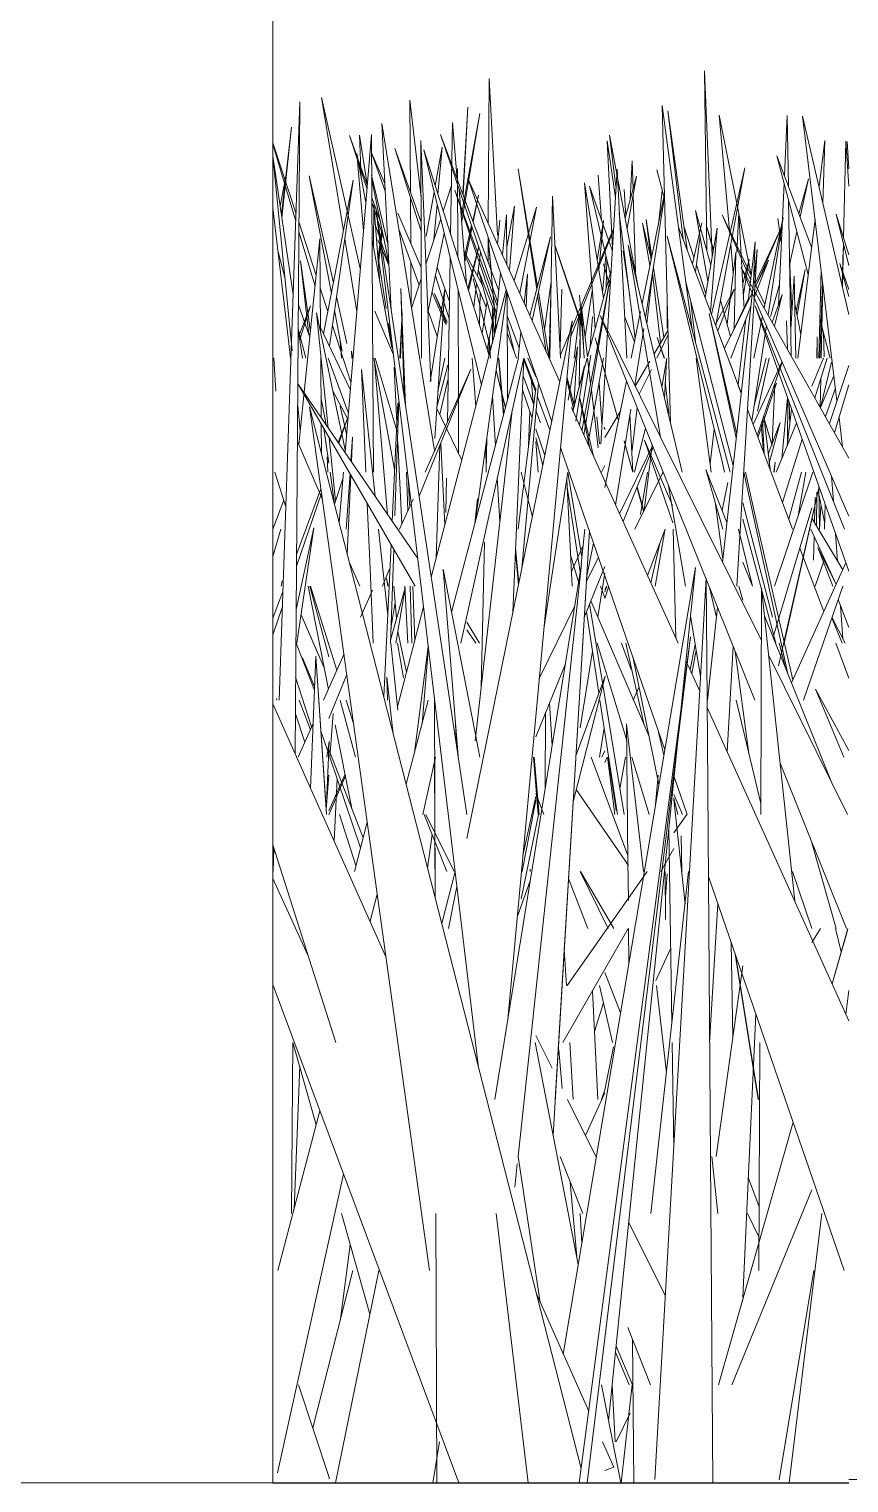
# Model space of a CAD drawing. Header units: millimetres. Extents: x -9575 to 27274, y -4387 to 11354.
# Drawn here: x -5039.7 to -5000, y 3048 to 3118.3 of the extents above; entities that cross this region are included whole.
import ezdxf

# ---------------------------------------------------------------- set-up
doc = ezdxf.new("R2010")
doc.units = ezdxf.units.MM
doc.layers.add('A-FLOR-HRAL', color=11, linetype='Continuous', lineweight=9)
doc.layers.add('G-IMPT', color=8, linetype='Continuous', lineweight=9)

# ---------------------------------------------------------------- blocks, each defined once
blk = doc.blocks.new('Railing - 2_ x 1_2_-V4-North')
at = {"layer": 'A-FLOR-HRAL'}
for q in [(-7466.268, 3933.825), (-7478.968, 3048)]:
    blk.add_line((-7466.268, 3048), q, dxfattribs=at)
blk = doc.blocks.new('Railing - Railing-380087-North')
blk.add_blockref('Railing - 2_ x 1_2_-V4-North', (2438.4, 0))
blk = doc.blocks.new('Grass Array - 25_dwg-V16-North')
at = {"layer": 'G-IMPT'}
for p, q in [((-5026.98, 3102.758), (-5026.559, 3114.804)), ((-5026.795, 3083.287), (-5026.559, 3114.804)), ((-5008.732, 3102.739), (-5009.036, 3114.624)), ((-5007.591, 3103.799), (-5009.036, 3114.624)), ((-5002.256, 3114.119), (-5000.589, 3100.35)), ((-5002.256, 3114.119), (-5000.013, 3104.527)), ((-5000.013, 3104.527), (-5002.256, 3114.119)), ((-5022.145, 3104.724), (-5022.595, 3113.761)), ((-5020.045, 3097.936), (-5022.595, 3113.761)), ((-5019.175, 3113.802), (-5019.271, 3108.388)), ((-5019.175, 3113.802), (-5018.954, 3111.061)), ((-5018.954, 3111.061), (-5019.175, 3113.802)), ((-5024.38, 3097.848), (-5023.105, 3113.231)), ((-5023.037, 3101.65), (-5023.105, 3113.231)), ((-5020.687, 3102.413), (-5020.708, 3112.94)), ((-5020.237, 3101.271), (-5020.708, 3112.94)), ((-5016.998, 3105.128), (-5019.76, 3113.221)), ((-5016.942, 3105.672), (-5019.76, 3113.221)), ((-5001.459, 3110.708), (-5001.185, 3112.934)), ((-5001.267, 3109.888), (-5001.185, 3112.934)), ((-5023.379, 3109.922), (-5023.809, 3112.309)), ((-5023.491, 3108.574), (-5023.809, 3112.309)), ((-5017.425, 3102.585), (-5020.571, 3112.478)), ((-5017.783, 3101.1), (-5020.571, 3112.478)), ((-5018.918, 3107.279), (-5018.933, 3111.589)), ((-5015.112, 3105.737), (-5016.011, 3111.573)), ((-5015.075, 3105.876), (-5016.011, 3111.573)), ((-5011.227, 3111.557), (-5012.007, 3098.247)), ((-5011.227, 3111.557), (-5010.748, 3102.413)), ((-5008.919, 3110.049), (-5009.297, 3111.512)), ((-5006.654, 3104.517), (-5005.045, 3111.621)), ((-5006.456, 3103.993), (-5005.045, 3111.621)), ((-5019.073, 3110.531), (-5017.054, 3104.581)), ((-5019.073, 3110.531), (-5017.017, 3104.943)), ((-5018.503, 3105.975), (-5018.855, 3110.568)), ((-5014.383, 3099.334), (-5018.426, 3111.071)), ((-5013.99, 3101.262), (-5018.426, 3111.071)), ((-5014.468, 3102.413), (-5014.344, 3110.236)), ((-5013.952, 3102.413), (-5014.344, 3110.236)), ((-5010.01, 3105.033), (-5008.927, 3110.361)), ((-5009.852, 3104.369), (-5008.923, 3110.215)), ((-5018.486, 3080.341), (-5022.892, 3109.701)), ((-5021.569, 3098.631), (-5022.892, 3109.701)), ((-5016.765, 3107.399), (-5016.566, 3109.339)), ((-5016.553, 3106.928), (-5016.566, 3109.339)), ((-5004.11, 3104.837), (-5003.199, 3109.217)), ((-5003.922, 3104.503), (-5003.199, 3109.217)), ((-5002.477, 3102.413), (-5001.652, 3109.13)), ((-5005.221, 3100.723), (-5008.251, 3108.744)), ((-5006.388, 3108.696), (-5006.967, 3105.346)), ((-5006.967, 3105.346), (-5006.388, 3108.696)), ((-5006.388, 3108.696), (-5006.7, 3104.639)), ((-5022.12, 3102.93), (-5023.076, 3108.236)), ((-5017.068, 3103.842), (-5017.452, 3108.195)), ((-5017.072, 3103.823), (-5017.452, 3108.195)), ((-5015.444, 3104.477), (-5014.441, 3108.281)), ((-5015.334, 3104.234), (-5014.441, 3108.281)), ((-5010.684, 3107.876), (-5008.079, 3096.895)), ((-5010.684, 3107.876), (-5009.126, 3098.589)), ((-5005.748, 3096.895), (-5008.794, 3108.305)), ((-5006.161, 3097.473), (-5008.794, 3108.305)), ((-5004.89, 3105.165), (-5004.548, 3108.028)), ((-5004.629, 3106.105), (-5004.548, 3108.028)), ((-5019.291, 3107.252), (-5019.431, 3099.318)), ((-5006.122, 3092.529), (-5004.457, 3107.669)), ((-5005.079, 3097.269), (-5004.457, 3107.669)), ((-5004.596, 3105.349), (-5003.906, 3107.149)), ((-5004.568, 3105.815), (-5003.906, 3107.149)), ((-5017.171, 3103.446), (-5016.856, 3106.514)), ((-5015.713, 3105.071), (-5015.555, 3106.476)), ((-5015.625, 3104.876), (-5015.555, 3106.476)), ((-5011.563, 3105.827), (-5011.883, 3106.976)), ((-5000.589, 3096.1), (-5005.217, 3106.796)), ((-5000.013, 3097.578), (-5005.217, 3106.796)), ((-5001.467, 3102.413), (-5001.353, 3106.66)), ((-5021.516, 3100.529), (-5021.679, 3105.771)), ((-5021.454, 3100.12), (-5021.679, 3105.771)), ((-5020.268, 3101.271), (-5019.558, 3105.75)), ((-5020.208, 3091.814), (-5016.58, 3105.711)), ((-5020.042, 3098.52), (-5019.558, 3105.75)), ((-5018.894, 3100.201), (-5018.913, 3105.709)), ((-5017.327, 3102.847), (-5018.185, 3106.25)), ((-5017.333, 3102.826), (-5018.185, 3106.25)), ((-5017.926, 3095.601), (-5016.548, 3105.618)), ((-5016.515, 3100.414), (-5016.545, 3105.611)), ((-5014.506, 3102.413), (-5015.031, 3105.608)), ((-5012.921, 3098.897), (-5011.575, 3106.195)), ((-5012.828, 3098.691), (-5011.575, 3106.195)), ((-5005.607, 3097.215), (-5007.896, 3106.085)), ((-5001.425, 3102.413), (-5001.286, 3106.109)), ((-5001.351, 3102.413), (-5001.266, 3105.943)), ((-5014.646, 3102.712), (-5015.067, 3105.446)), ((-5006.031, 3102.868), (-5004.688, 3105.574)), ((-5005.722, 3102.413), (-5004.759, 3104.923)), ((-5000.013, 3092.106), (-5004.552, 3104.94)), ((-5000.58, 3095.03), (-5004.552, 3104.94)), ((-5025.751, 3104.603), (-5024.37, 3097.972)), ((-5025.751, 3104.603), (-5025.187, 3099.024)), ((-5025.187, 3099.024), (-5025.751, 3104.603)), ((-5022.942, 3104.674), (-5022.04, 3102.57)), ((-5021.725, 3102.413), (-5021.622, 3104.595)), ((-5021.699, 3102.413), (-5021.622, 3104.595)), ((-5018.491, 3079.175), (-5013.389, 3104.211)), ((-5017.249, 3104.805), (-5017.255, 3103.124)), ((-5017.161, 3103.545), (-5017.249, 3104.805)), ((-5015.956, 3102.899), (-5016.538, 3104.458)), ((-5014.318, 3094.145), (-5013.389, 3104.211)), ((-5004.562, 3085.859), (-5012.042, 3104.471)), ((-5007.156, 3094.615), (-5012.042, 3104.471)), ((-5010.381, 3103.203), (-5010.851, 3104.384)), ((-5010.542, 3102.413), (-5010.086, 3104.657)), ((-5005.459, 3098.559), (-5006.772, 3104.576)), ((-5005.44, 3098.734), (-5006.772, 3104.576)), ((-5005.373, 3101.127), (-5004.992, 3104.316)), ((-5004.615, 3102.413), (-5004.194, 3104.433)), ((-5003.025, 3104.21), (-5002.984, 3102.842)), ((-5016.184, 3102.678), (-5016.536, 3104.089)), ((-5016.534, 3103.629), (-5016.086, 3102.413)), ((-5016.01, 3102.413), (-5015.871, 3103.654)), ((-5010.371, 3101.1), (-5009.935, 3103.846)), ((-5009.435, 3102.611), (-5008.758, 3103.76)), ((-5009.303, 3102.413), (-5008.753, 3103.548)), ((-5004.71, 3099.371), (-5004.001, 3103.987)), ((-5017.429, 3102.413), (-5017.406, 3103.42)), ((-5017.349, 3102.413), (-5017.406, 3103.42)), ((-5011.204, 3099.548), (-5012.286, 3103.39)), ((-5011.16, 3099.368), (-5012.286, 3103.39)), ((-5008.94, 3102.413), (-5009.29, 3103.401)), ((-5008.928, 3102.413), (-5009.29, 3103.401)), ((-5001.557, 3102.413), (-5001.554, 3103.443)), ((-5001.541, 3102.413), (-5001.554, 3103.443)), ((-5026.98, 3102.758), (-5027.569, 3085.859)), ((-5021.981, 3097.029), (-5022.983, 3102.413)), ((-5022.322, 3094.849), (-5022.952, 3102.248)), ((-5021.853, 3098.853), (-5022.914, 3102.413)), ((-5018.782, 3088.618), (-5015.737, 3102.413)), ((-5018.052, 3100.072), (-5018.231, 3102.413)), ((-5017.308, 3097.407), (-5015.988, 3102.413)), ((-5016.712, 3099.669), (-5016.95, 3102.413)), ((-5016.702, 3099.705), (-5016.941, 3102.413)), ((-5016.265, 3090.099), (-5015.732, 3102.413)), ((-5015.17, 3100.796), (-5015.736, 3102.31)), ((-5015.476, 3101.742), (-5015.726, 3102.413)), ((-5012.49, 3102.553), (-5013.037, 3099.153)), ((-5010.35, 3101.058), (-5009.641, 3102.262)), ((-5009.055, 3101.008), (-5008.817, 3102.413)), ((-5008.93, 3100.48), (-5008.84, 3102.279)), ((-5008.732, 3102.739), (-5008.643, 3099.273)), ((-5006.669, 3096.895), (-5007.406, 3102.413)), ((-5005.224, 3100.695), (-5005.784, 3102.249)), ((-5004.647, 3099.205), (-5003.248, 3102.247)), ((-5004.445, 3098.67), (-5003.237, 3102.22)), ((-5001.801, 3101.053), (-5001.235, 3102.413)), ((-5001.657, 3100.49), (-5001.063, 3102.413)), ((-5022.926, 3095.729), (-5023.576, 3101.863)), ((-5023.367, 3096.895), (-5023.576, 3101.863)), ((-5023.037, 3101.65), (-5023.009, 3096.895)), ((-5022.008, 3101.967), (-5021.874, 3099.276)), ((-5020.794, 3095.724), (-5018.29, 3101.881)), ((-5020.509, 3096.895), (-5018.29, 3101.881)), ((-5016.627, 3099.99), (-5017.075, 3101.788)), ((-5016.617, 3100.029), (-5017.07, 3101.825)), ((-5015.769, 3101.551), (-5015.253, 3100.148)), ((-5015.476, 3101.742), (-5015.153, 3100.878)), ((-5015.289, 3100.247), (-5015.377, 3101.466)), ((-5013.644, 3101.456), (-5013.295, 3100.119)), ((-5013.369, 3099.832), (-5012.807, 3102.03)), ((-5013.218, 3099.364), (-5012.807, 3102.03)), ((-5010.152, 3100.658), (-5009.567, 3101.866)), ((-5001.407, 3100.049), (-5001.375, 3101.403)), ((-5000.958, 3099.253), (-5000.013, 3102.06)), ((-5020.982, 3091.377), (-5026.65, 3101.156)), ((-5020.863, 3092.723), (-5026.65, 3101.156)), ((-5015.978, 3094.418), (-5015.153, 3100.932)), ((-5015.831, 3092.228), (-5015.016, 3101.173)), ((-5015.798, 3100.879), (-5015.333, 3099.51)), ((-5013.653, 3101.357), (-5013.338, 3099.952)), ((-5011.815, 3096.146), (-5010.768, 3101.3)), ((-5000.706, 3098.807), (-5000.013, 3101.113)), ((-5020.295, 3058.27), (-5026.093, 3100.051)), ((-5023.741, 3090.855), (-5026.093, 3100.051)), ((-5022.1, 3094.526), (-5021.829, 3100.227)), ((-5021.968, 3094.778), (-5021.772, 3100.329)), ((-5018.894, 3100.201), (-5018.886, 3097.802)), ((-5017.106, 3098.171), (-5017.243, 3100.564)), ((-5014.491, 3098.978), (-5015.074, 3100.538)), ((-5013.431, 3100.024), (-5008.273, 3088.618)), ((-5012.534, 3098.041), (-5013.041, 3100.512)), ((-5012.361, 3097.659), (-5013.037, 3100.536)), ((-5003.263, 3097.541), (-5002.978, 3100.491)), ((-5002.982, 3098.3), (-5002.959, 3100.438)), ((-5002.909, 3100.295), (-5002.876, 3099.163)), ((-5024.706, 3098.323), (-5024.282, 3099.462)), ((-5024.684, 3098.291), (-5024.282, 3099.462)), ((-5018.729, 3097.48), (-5019.945, 3099.972)), ((-5016.722, 3096.052), (-5016.292, 3099.899)), ((-5015.502, 3098.178), (-5015.439, 3099.822)), ((-5015.153, 3099.878), (-5014.934, 3099.284)), ((-5011.815, 3098.573), (-5011.063, 3099.849)), ((-5010.555, 3099.941), (-5011.293, 3095.297)), ((-5010.459, 3096.895), (-5010.606, 3099.702)), ((-5004.92, 3099.926), (-5002.733, 3094.136)), ((-5004.19, 3099.421), (-5004.106, 3097.773)), ((-5004.129, 3099.6), (-5003.826, 3097.03)), ((-5003.826, 3097.03), (-5004.129, 3099.6)), ((-5002.996, 3098.183), (-5002.781, 3099.933)), ((-5000.489, 3099.528), (-5000.319, 3098.121)), ((-5024.094, 3097.432), (-5024.013, 3098.582)), ((-5024.067, 3097.392), (-5024.013, 3098.582)), ((-5021.569, 3098.631), (-5017.917, 3068.084)), ((-5017.555, 3096.895), (-5017.517, 3098.576)), ((-5015.153, 3098.979), (-5014.717, 3097.694)), ((-5011.815, 3098.952), (-5011.846, 3099.07)), ((-5011.815, 3098.988), (-5011.846, 3099.07)), ((-5010.385, 3096.895), (-5009.857, 3099.034)), ((-5003.532, 3096.895), (-5002.545, 3099.266)), ((-5026.682, 3098.38), (-5025.47, 3095.563)), ((-5025.139, 3098.549), (-5024.832, 3095.51)), ((-5024.832, 3095.51), (-5025.139, 3098.549)), ((-5021.829, 3098.367), (-5021.631, 3094.374)), ((-5019.792, 3098.188), (-5019.973, 3092.712)), ((-5019.753, 3098.285), (-5019.546, 3094.347)), ((-5017.559, 3096.895), (-5017.565, 3098.223)), ((-5014.816, 3097.21), (-5015.153, 3098.557)), ((-5015.047, 3096.895), (-5015.153, 3098.369)), ((-5008.919, 3083.469), (-5013.954, 3098.089)), ((-5011.104, 3094.879), (-5009.506, 3098.16)), ((-5010.936, 3094.507), (-5009.481, 3098.099)), ((-5010.468, 3096.895), (-5010.886, 3098.386)), ((-5010.457, 3096.895), (-5010.882, 3098.403)), ((-5009.919, 3095.037), (-5009.521, 3098.198)), ((-5008.541, 3095.279), (-5009.892, 3098.444)), ((-5008.52, 3094.439), (-5009.892, 3098.444)), ((-5003.22, 3095.426), (-5002.272, 3098.495)), ((-5025.217, 3096.895), (-5025.247, 3097.627)), ((-5017.308, 3097.407), (-5019.229, 3090.122)), ((-5011.974, 3096.895), (-5011.815, 3097.223)), ((-5006.021, 3096.895), (-5006.161, 3097.473)), ((-5006.161, 3097.473), (-5006.021, 3096.895)), ((-5005.079, 3097.269), (-5005.431, 3091.377)), ((-5027.243, 3095.218), (-5027.766, 3096.895)), ((-5024.888, 3095.34), (-5024.487, 3096.565)), ((-5024.661, 3094.454), (-5024.459, 3096.895)), ((-5024.327, 3094.136), (-5024.137, 3096.821)), ((-5024.27, 3092.924), (-5024.096, 3096.75)), ((-5021.344, 3095.019), (-5021.402, 3096.895)), ((-5019.479, 3096.595), (-5019.508, 3094.938)), ((-5016.896, 3094.494), (-5017.017, 3096.611)), ((-5015.633, 3095.997), (-5015.857, 3096.895)), ((-5014.293, 3092.4), (-5013.599, 3096.895)), ((-5013.398, 3091.377), (-5013.656, 3096.527)), ((-5013.6, 3096.893), (-5012.927, 3092.796)), ((-5009.023, 3096.843), (-5010.367, 3094.136)), ((-5010.096, 3094.845), (-5009.75, 3096.895)), ((-5009.023, 3096.843), (-5008.997, 3096.895)), ((-5006.117, 3094.136), (-5006.938, 3097.024)), ((-5005.909, 3094.464), (-5006.938, 3097.024)), ((-5002.967, 3087.144), (-5005.096, 3096.895)), ((-5004.539, 3094.785), (-5005.02, 3096.895)), ((-5001.752, 3096.895), (-5003.611, 3091.377)), ((-5002.306, 3096.895), (-5002.924, 3094.643)), ((-5002.102, 3096.895), (-5002.463, 3094.783)), ((-5000.764, 3095.489), (-5000.847, 3096.696)), ((-5026.727, 3092.344), (-5025.514, 3095.877)), ((-5026.723, 3092.905), (-5025.542, 3096.079)), ((-5021.262, 3095.279), (-5021.308, 3096.45)), ((-5016.722, 3096.052), (-5018.083, 3083.892)), ((-5015.633, 3095.997), (-5015.32, 3094.738)), ((-5013.007, 3092.071), (-5013.638, 3096.169)), ((-5009.938, 3095), (-5010.264, 3096.166)), ((-5009.929, 3095.018), (-5010.257, 3096.184)), ((-5008.731, 3096.232), (-5007.917, 3091.377)), ((-5005.868, 3096.395), (-5006.147, 3095.054)), ((-5003.417, 3087.517), (-5001.484, 3096.06)), ((-5003.147, 3088.618), (-5001.484, 3096.06)), ((-5001.576, 3094.29), (-5001.572, 3095.927)), ((-5001.433, 3094.136), (-5001.46, 3096.199)), ((-5000.589, 3096.1), (-5000.013, 3094.768)), ((-5027.864, 3094.136), (-5027.341, 3095.532)), ((-5023.171, 3092.225), (-5023.304, 3095.383)), ((-5021.737, 3094.136), (-5021.092, 3095.586)), ((-5018.097, 3094.412), (-5017.975, 3095.601)), ((-5017.926, 3095.601), (-5018.082, 3094.472)), ((-5006.106, 3092.677), (-5006.463, 3095.352)), ((-5003.714, 3089.881), (-5005.139, 3095.402)), ((-5003.648, 3089.026), (-5001.801, 3095.166)), ((-5001.647, 3095.678), (-5001.68, 3094.464)), ((-5001.432, 3094.136), (-5001.373, 3095.255)), ((-5001.195, 3094.136), (-5001.164, 3095.361)), ((-5015.978, 3094.418), (-5016.014, 3094.136)), ((-5007.156, 3094.615), (-5004.246, 3088.744)), ((-5003.539, 3088.618), (-5005.139, 3094.614)), ((-5004.539, 3094.785), (-5002.728, 3086.847)), ((-5000.31, 3092.166), (-5001.801, 3094.668)), ((-5000.58, 3095.03), (-5000.221, 3094.136)), ((-5027.868, 3092.813), (-5027.491, 3094.136)), ((-5026.743, 3090.252), (-5025.885, 3094.193)), ((-5026.705, 3088.618), (-5025.885, 3094.193)), ((-5022.316, 3089.975), (-5022.757, 3094.136)), ((-5014.318, 3094.145), (-5016.506, 3070.42)), ((-5014.314, 3064.817), (-5012.564, 3094.053)), ((-5012.778, 3094.136), (-5012.966, 3092.441)), ((-5012.564, 3094.053), (-5012.854, 3089.205)), ((-5009.755, 3091.896), (-5008.896, 3094.136)), ((-5009.386, 3091.377), (-5008.919, 3094.076)), ((-5009.386, 3091.377), (-5008.919, 3094.076)), ((-5008.512, 3094.136), (-5008.377, 3088.847)), ((-5004.694, 3091.44), (-5005.35, 3094.136)), ((-5005.35, 3094.136), (-5004.696, 3091.445)), ((-5000.629, 3091.464), (-5001.85, 3094.136)), ((-5001.697, 3093.802), (-5001.729, 3092.637)), ((-5000.564, 3092.593), (-5000.656, 3093.924)), ((-5022.504, 3086.018), (-5022.154, 3093.398)), ((-5022.024, 3093.175), (-5022.185, 3088.618)), ((-5017.632, 3093.507), (-5017.793, 3086.488)), ((-5016.137, 3093.056), (-5015.995, 3091.423)), ((-5015.978, 3091.508), (-5016.13, 3093.225)), ((-5013.433, 3092.085), (-5012.866, 3093.34)), ((-5012.699, 3091.793), (-5012.36, 3093.462)), ((-5009.593, 3091.537), (-5009.161, 3093.446)), ((-5002.386, 3093.22), (-5001.227, 3090.149)), ((-5000.785, 3091.377), (-5001.511, 3093.254)), ((-5000.633, 3091.455), (-5001.511, 3093.254)), ((-5024.176, 3092.555), (-5023.669, 3091.377)), ((-5017.133, 3066.547), (-5012.944, 3092.441)), ((-5014.293, 3092.4), (-5014.754, 3089.418)), ((-5013.829, 3054.236), (-5007.439, 3092.277)), ((-5013.785, 3084.584), (-5012.944, 3092.441)), ((-5013.066, 3091.537), (-5013.473, 3092.878)), ((-5012.815, 3089.868), (-5011.815, 3092.336)), ((-5012.712, 3091.577), (-5012.126, 3092.781)), ((-5008.224, 3084.564), (-5007.439, 3092.277)), ((-5004.669, 3091.377), (-5005.139, 3092.547)), ((-5002.792, 3086.707), (-5000.154, 3092.507)), ((-5001.637, 3091.377), (-5001.19, 3092.692)), ((-5027.465, 3091.377), (-5027.421, 3091.641)), ((-5027.463, 3091.377), (-5027.421, 3091.641)), ((-5023.171, 3092.225), (-5023.02, 3088.618)), ((-5022.221, 3092.216), (-5022.562, 3091.377)), ((-5022.308, 3091.377), (-5022.374, 3091.768)), ((-5022.292, 3091.377), (-5022.374, 3091.768)), ((-5018.908, 3083.154), (-5019.631, 3092.193)), ((-5018.109, 3084.358), (-5019.631, 3092.193)), ((-5011.815, 3092.012), (-5012.152, 3089.892)), ((-5006.912, 3091.764), (-5009.395, 3048.173)), ((-5006.912, 3091.764), (-5006.855, 3083.864)), ((-5027.868, 3089.829), (-5027.385, 3091.125)), ((-5025.185, 3086.387), (-5026.165, 3091.377)), ((-5025.167, 3087.965), (-5026.075, 3091.377)), ((-5024.773, 3087.313), (-5026.043, 3091.377)), ((-5023.741, 3090.855), (-5012.959, 3048.698)), ((-5023.63, 3089.882), (-5023.047, 3091.191)), ((-5021.478, 3091.303), (-5022.18, 3088.76)), ((-5021.892, 3089.804), (-5022.026, 3091.377)), ((-5021.476, 3091.274), (-5021.928, 3088.618)), ((-5021.481, 3091.377), (-5021.344, 3088.618)), ((-5021.144, 3088.618), (-5021.23, 3091.377)), ((-5021.106, 3091.377), (-5021.003, 3088.77)), ((-5011.815, 3090.807), (-5012.025, 3091.377)), ((-5011.815, 3090.788), (-5011.618, 3091.377)), ((-5011.815, 3091.108), (-5011.713, 3091.377)), ((-5011.736, 3091.377), (-5011.815, 3091.218)), ((-5006.757, 3091.321), (-5006.414, 3089.874)), ((-5005.139, 3090.697), (-5005.333, 3091.377)), ((-5004.278, 3080.341), (-5004.236, 3091.277)), ((-5003.415, 3083.541), (-5004.236, 3091.277)), ((-5002.215, 3085.859), (-5000.312, 3091.377)), ((-5027.413, 3090.348), (-5027.868, 3089.022)), ((-5021.959, 3090.596), (-5022.159, 3089.332)), ((-5021.829, 3085.604), (-5020.583, 3090.379)), ((-5014.985, 3086.911), (-5013.269, 3090.434)), ((-5012.552, 3090.516), (-5010.881, 3080.341)), ((-5010.192, 3085.315), (-5012.487, 3090.676)), ((-5006.856, 3085.859), (-5006.363, 3090.34)), ((-5000.013, 3089.381), (-5000.535, 3090.732)), ((-5000.414, 3090.419), (-5000.306, 3088.852)), ((-5026.503, 3089.989), (-5025.625, 3087.97)), ((-5025.389, 3087.426), (-5026.503, 3089.989)), ((-5017.879, 3088.618), (-5018.491, 3089.635)), ((-5012.104, 3086.212), (-5012.708, 3090.131)), ((-5007.676, 3089.944), (-5007.183, 3087.003)), ((-5000.889, 3081.973), (-5004.095, 3089.949)), ((-5000.346, 3088.618), (-5000.842, 3089.841)), ((-5000.186, 3088.618), (-5000.831, 3089.873)), ((-5021.41, 3087.211), (-5021.829, 3089.193)), ((-5018.491, 3089.267), (-5018.046, 3088.618)), ((-5014.21, 3066.547), (-5012.854, 3089.205)), ((-5012.668, 3048), (-5007.674, 3088.935)), ((-5008.63, 3081.661), (-5007.674, 3088.935)), ((-5026.465, 3087.909), (-5026.743, 3088.618)), ((-5025.42, 3085.859), (-5024.432, 3088.08)), ((-5021.829, 3085.381), (-5022.172, 3088.618)), ((-5021.553, 3086.952), (-5021.837, 3088.618)), ((-5021.02, 3083.327), (-5020.352, 3088.447)), ((-5020.653, 3084.72), (-5020.35, 3088.438)), ((-5012.416, 3088.232), (-5013.004, 3084.53)), ((-5010.752, 3083.908), (-5012.181, 3088.618)), ((-5010.542, 3087.346), (-5011.01, 3088.618)), ((-5010.799, 3088.618), (-5009.912, 3084.659)), ((-5007.692, 3087.333), (-5007.444, 3088.557)), ((-5007.609, 3087.15), (-5007.397, 3088.279)), ((-5005.605, 3088.454), (-5005.908, 3083.387)), ((-5004.853, 3083.29), (-5005.511, 3088.219)), ((-5003.891, 3088.029), (-5000.08, 3080.341)), ((-5003.08, 3087.425), (-5003.388, 3088.618)), ((-5000.648, 3088.618), (-5000.013, 3086.936)), ((-5026.465, 3087.909), (-5025.857, 3086.353)), ((-5025.85, 3086.519), (-5026.441, 3087.909)), ((-5025.793, 3087.987), (-5026.043, 3081.603)), ((-5025.793, 3087.987), (-5025.314, 3080.877)), ((-5025.278, 3080.341), (-5025.793, 3087.987)), ((-5013.724, 3087.624), (-5015.153, 3084.093)), ((-5009.201, 3081.787), (-5010.469, 3087.971)), ((-5007.896, 3087.784), (-5007.223, 3086.296)), ((-5025.995, 3084.568), (-5026.767, 3086.979)), ((-5024.297, 3087.112), (-5025.167, 3084.972)), ((-5022.332, 3085.859), (-5022.362, 3086.978)), ((-5022.044, 3084.222), (-5022.362, 3086.978)), ((-5013.349, 3080.944), (-5011.806, 3087.03)), ((-5013.215, 3083.169), (-5011.806, 3087.03)), ((-5027.68, 3085.947), (-5027.699, 3085.859)), ((-5010.169, 3086.471), (-5010.446, 3085.859)), ((-5000.26, 3083.1), (-5001.63, 3086.404)), ((-5000.013, 3083.429), (-5001.63, 3086.404)), ((-5022.4, 3073.441), (-5027.868, 3085.691)), ((-5026.054, 3084.435), (-5026.589, 3085.859)), ((-5024.956, 3085.221), (-5025.106, 3083.1)), ((-5023.874, 3083.1), (-5024.607, 3085.859)), ((-5023.967, 3084.731), (-5024.319, 3085.859)), ((-5020.352, 3085.859), (-5021.424, 3081.795)), ((-5020.028, 3076.337), (-5020.055, 3085.859)), ((-5014.703, 3081.57), (-5014.678, 3085.266)), ((-5014.364, 3083.662), (-5014.488, 3085.736)), ((-5011.2, 3080.341), (-5012.05, 3085.859)), ((-5010.192, 3085.315), (-5009.678, 3084.113)), ((-5006.867, 3085.508), (-5000.013, 3070.35)), ((-5005.462, 3085.859), (-5004.276, 3080.86)), ((-5026.319, 3083.84), (-5026.78, 3085.198)), ((-5026.319, 3083.84), (-5026.78, 3085.198)), ((-5026.648, 3083.1), (-5025.92, 3084.735)), ((-5024.848, 3084.669), (-5024.054, 3080.628)), ((-5019.059, 3085.041), (-5018.988, 3083.687)), ((-5013.785, 3084.584), (-5016.012, 3063.788)), ((-5011.842, 3084.51), (-5012.081, 3083.1)), ((-5008.224, 3084.564), (-5011.634, 3051.023)), ((-5010.696, 3078.07), (-5010.76, 3084.721)), ((-5009.946, 3077.582), (-5010.76, 3084.721)), ((-5025.167, 3083.248), (-5025.549, 3084.367)), ((-5025.288, 3080.487), (-5025.143, 3083.865)), ((-5025.254, 3083.1), (-5025.143, 3083.865)), ((-5018.109, 3084.358), (-5017.865, 3083.1)), ((-5008.964, 3083.201), (-5009.259, 3084.458)), ((-5006.597, 3048), (-5006.855, 3083.864)), ((-5023.5, 3079.205), (-5025.167, 3083.485)), ((-5011.966, 3083.1), (-5011.815, 3083.416)), ((-5003.415, 3083.541), (-5002.629, 3076.136)), ((-5023.625, 3078.726), (-5025.117, 3083.1)), ((-5020.609, 3080.341), (-5020, 3083.1)), ((-5020.047, 3083.1), (-5020.045, 3082.377)), ((-5015.272, 3083.1), (-5015.033, 3080.341)), ((-5014.992, 3080.341), (-5015.235, 3083.1)), ((-5010.699, 3078.355), (-5012.47, 3083.1)), ((-5011.698, 3083.1), (-5011.815, 3082.843)), ((-5011.692, 3083.1), (-5011.336, 3080.341)), ((-5011.655, 3083.1), (-5011.265, 3080.524)), ((-5011.083, 3081.574), (-5010.819, 3083.1)), ((-5011.083, 3081.574), (-5010.819, 3083.1)), ((-5009.67, 3080.341), (-5010.507, 3083.1)), ((-5000.127, 3074.823), (-5003.338, 3082.812)), ((-5025.167, 3082.23), (-5025.284, 3080.58)), ((-5025.167, 3080.51), (-5024.38, 3082.284)), ((-5025.167, 3080.322), (-5024.363, 3082.199)), ((-5024.901, 3079.043), (-5024.763, 3082.064)), ((-5020.039, 3080.341), (-5020.045, 3082.377)), ((-5009.365, 3080.811), (-5009.244, 3082.233)), ((-5007.841, 3080.341), (-5008.468, 3082.161)), ((-5015.811, 3077.582), (-5015.153, 3081.029)), ((-5015.775, 3078.351), (-5015.153, 3081.199)), ((-5014.767, 3080.341), (-5015.153, 3081.342)), ((-5013.195, 3081.549), (-5010.669, 3077.868)), ((-5008.63, 3081.661), (-5013.051, 3048)), ((-5008.477, 3081.308), (-5008.063, 3080.341)), ((-5008.292, 3080.341), (-5008.477, 3081.131)), ((-5008.477, 3081.065), (-5008.112, 3077.634)), ((-5025.278, 3080.341), (-5025.314, 3080.877)), ((-5023.849, 3077.868), (-5024.641, 3080.341)), ((-5019.452, 3077.582), (-5020.546, 3080.341)), ((-5019.101, 3077.582), (-5020.472, 3080.341)), ((-5015.855, 3076.261), (-5015.026, 3080.341)), ((-5008.477, 3079.439), (-5007.847, 3080.341)), ((-5023.924, 3077.582), (-5023.304, 3079.955)), ((-5008.719, 3079.693), (-5008.575, 3070.226)), ((-5020.16, 3079.368), (-5020.385, 3077.735)), ((-5020.028, 3076.337), (-5020.036, 3079.054)), ((-5008.132, 3079.298), (-5008.089, 3077.582)), ((-5001.801, 3078.96), (-5000.625, 3074.823)), ((-5024.827, 3069.306), (-5027.868, 3078.865)), ((-5027.819, 3078.71), (-5027.858, 3077.582)), ((-5009.113, 3077.582), (-5008.477, 3078.695)), ((-5019.703, 3075.066), (-5019.059, 3077.582)), ((-5015.432, 3077.582), (-5015.426, 3077.687)), ((-5015.422, 3077.582), (-5015.426, 3077.687)), ((-5011.657, 3074.823), (-5013.004, 3077.582)), ((-5011.388, 3074.823), (-5012.987, 3077.582)), ((-5010.696, 3078.07), (-5010.678, 3076.167)), ((-5010.373, 3076.727), (-5009.775, 3077.582)), ((-5009.587, 3061.029), (-5007.766, 3077.582)), ((-5008.891, 3077.582), (-5008.876, 3075.255)), ((-5007.939, 3076.008), (-5008.112, 3077.634)), ((-5002.743, 3077.582), (-5001.798, 3074.823)), ((-5026.17, 3073.529), (-5027.868, 3077.237)), ((-5019.378, 3074.823), (-5018.965, 3076.849)), ((-5015.421, 3077.127), (-5016.045, 3075.418)), ((-5013.57, 3077.242), (-5012.636, 3074.823)), ((-5008.796, 3077.46), (-5008.883, 3076.334)), ((-5000.239, 3058.27), (-5006.808, 3077.342)), ((-5022.823, 3076.487), (-5023.171, 3075.168)), ((-5010.373, 3076.727), (-5013.631, 3072.065)), ((-5006.349, 3076.009), (-5006.749, 3069.306)), ((-5013.842, 3069.306), (-5010.689, 3074.823)), ((-5010.666, 3074.823), (-5010.65, 3073.161)), ((-5001.801, 3074.144), (-5001.383, 3074.823)), ((-5000.821, 3072.138), (-5000.06, 3074.823)), ((-5000.821, 3072.138), (-5000.088, 3074.726)), ((-5000.657, 3074.823), (-5000.382, 3073.69)), ((-5000.656, 3074.823), (-5000.381, 3073.693)), ((-5005.706, 3074.143), (-5005.621, 3069.567)), ((-5013.673, 3072.065), (-5013.776, 3073.798)), ((-5009.345, 3072.299), (-5008.63, 3073.87)), ((-5004.402, 3066.547), (-5005.511, 3073.577)), ((-5005.498, 3073.538), (-5004.391, 3066.547)), ((-5011.815, 3072.698), (-5011.057, 3070.735)), ((-5005.139, 3073.016), (-5006.427, 3063.788)), ((-5027.857, 3072.065), (-5018.871, 3048)), ((-5012.078, 3072.065), (-5011.44, 3069.306)), ((-5008.837, 3067.844), (-5009.318, 3072.065)), ((-5012.152, 3066.547), (-5012.415, 3071.802)), ((-5012.317, 3069.841), (-5011.882, 3071.217)), ((-5000.013, 3071.827), (-5000.154, 3070.662)), ((-5005.139, 3056.982), (-5004.51, 3070.671)), ((-5026.961, 3061.029), (-5026.899, 3069.306)), ((-5026.896, 3069.306), (-5025.768, 3065.317)), ((-5015.185, 3069.306), (-5013.101, 3058.571)), ((-5014.37, 3068.059), (-5015.153, 3069.635)), ((-5013.344, 3066.547), (-5013.508, 3069.306)), ((-5011.815, 3067.01), (-5011.392, 3069.096)), ((-5008.561, 3069.306), (-5008.483, 3064.182)), ((-5004.364, 3058.27), (-5004.321, 3069.306)), ((-5014.043, 3068.953), (-5013.88, 3067.073)), ((-5026.571, 3068.157), (-5026.842, 3061.241)), ((-5011.815, 3067.015), (-5011.973, 3066.547)), ((-5012.248, 3063.788), (-5013.619, 3066.547)), ((-5012.753, 3064.803), (-5011.815, 3066.865)), ((-5025.59, 3065.992), (-5027.626, 3058.27)), ((-5006.315, 3052.752), (-5002.714, 3065.457)), ((-5016.05, 3063.433), (-5016.171, 3062.3)), ((-5014.942, 3056.73), (-5016.001, 3063.788)), ((-5013.981, 3063.788), (-5012.887, 3061.029)), ((-5006.345, 3061.029), (-5006.639, 3063.788)), ((-5027.639, 3048.496), (-5024.45, 3062.94)), ((-5004.352, 3061.348), (-5004.874, 3062.747)), ((-5013.486, 3062.539), (-5013.175, 3058.953)), ((-5005.674, 3052.752), (-5001.801, 3062.18)), ((-5024.556, 3061.029), (-5023.18, 3056.163)), ((-5019.947, 3048), (-5019.984, 3061.029)), ((-5017.074, 3061.029), (-5015.516, 3048)), ((-5012.929, 3059.593), (-5013.015, 3061.029)), ((-5004.358, 3059.87), (-5004.923, 3061.029)), ((-5001.324, 3061.029), (-5002.907, 3048)), ((-5008.89, 3057.03), (-5010.661, 3060.594)), ((-5024.128, 3059.515), (-5024.595, 3055.936)), ((-5006.315, 3052.752), (-5004.359, 3059.655)), ((-5025.942, 3050.672), (-5023.998, 3058.27)), ((-5024.844, 3048), (-5022.751, 3058.27)), ((-5003.381, 3048.146), (-5001.705, 3058.27)), ((-5015.11, 3057.107), (-5012.595, 3051.472)), ((-5010.699, 3055.511), (-5009.605, 3052.752)), ((-5011.299, 3054.324), (-5010.646, 3052.752)), ((-5010.484, 3052.752), (-5011.269, 3054.62)), ((-5010.477, 3054.951), (-5010.411, 3048)), ((-5026.624, 3052.752), (-5025.134, 3048.209)), ((-5011.97, 3052.752), (-5011.047, 3048)), ((-5011.321, 3049.993), (-5011.459, 3052.747)), ((-5011.019, 3048), (-5010.497, 3052.752)), ((-5010.597, 3051.382), (-5011.275, 3049.993)), ((-5020.131, 3048), (-5019.809, 3049.993)), ((-5011.935, 3049.993), (-5011.382, 3048.755)), ((-5011.815, 3048.593), (-5011.382, 3048.755)), ((-5025.167, 3048.202), (-5025.134, 3048.209))]:
    blk.add_line(p, q, dxfattribs=at)
blk = doc.blocks.new('Grass Array - 25_dwg-V19-North')
at = {"layer": 'G-IMPT'}
for p, q in [((-5017.318, 3106.679), (-5017.452, 3108.195)), ((-5017.321, 3106.687), (-5017.452, 3108.195)), ((-5017.327, 3102.847), (-5018.185, 3106.25)), ((-5017.333, 3102.826), (-5018.185, 3106.25)), ((-5011.815, 3101.707), (-5012.013, 3102.413)), ((-5011.815, 3101.717), (-5012.011, 3102.413))]:
    blk.add_line(p, q, dxfattribs=at)
blk = doc.blocks.new('Grass Array - Grass Array-440235-North')
for name in ['Grass Array - 25_dwg-V16-North', 'Grass Array - 25_dwg-V19-North']:
    blk.add_blockref(name, (0, 0))
blk = doc.blocks.new('Grass Array - 25_dwg-V21-North')
at = {"layer": 'G-IMPT'}
for p, q in [((-5006.887, 3107.595), (-5006.992, 3116.314)), ((-5006.62, 3107.355), (-5006.992, 3116.314)), ((-5021.216, 3110.426), (-5021.244, 3114.884)), ((-5020.703, 3110.187), (-5021.244, 3114.884)), ((-5018.755, 3109.262), (-5017.854, 3114.247)), ((-5018.737, 3109.025), (-5017.854, 3114.247)), ((-5018.684, 3110.338), (-5018.441, 3114.546)), ((-5018.671, 3110.303), (-5018.441, 3114.546)), ((-5008.776, 3114.365), (-5008.029, 3108.157)), ((-5008.776, 3114.365), (-5007.842, 3107.661)), ((-5003.134, 3111.238), (-5003, 3114.151)), ((-5002.942, 3110.734), (-5003, 3114.151)), ((-5027.453, 3109.357), (-5026.968, 3113.585)), ((-5027.429, 3109.196), (-5026.968, 3113.585)), ((-5026.748, 3109.392), (-5027.868, 3112.83)), ((-5026.761, 3109.031), (-5027.868, 3112.762)), ((-5011.451, 3107.735), (-5011.706, 3112.917)), ((-5011.307, 3110.183), (-5011.706, 3112.917)), ((-5010.196, 3105.819), (-5011.588, 3113.194)), ((-5011.276, 3110.709), (-5011.588, 3113.194)), ((-5000.162, 3112.905), (-5000.271, 3108.226)), ((-5000.162, 3112.905), (-5000.013, 3110.72)), ((-5000.013, 3110.72), (-5000.162, 3112.905)), ((-5026.931, 3102.758), (-5027.864, 3112.172)), ((-5026.885, 3105.464), (-5027.864, 3112.172)), ((-5023.098, 3112.346), (-5022.432, 3110.491)), ((-5023.098, 3112.346), (-5022.45, 3110.849)), ((-5020.7, 3108.984), (-5021.977, 3112.557)), ((-5020.699, 3108.549), (-5021.977, 3112.557)), ((-5020.018, 3110.738), (-5019.679, 3112.613)), ((-5019.884, 3110.318), (-5019.679, 3112.613)), ((-5001.981, 3106.455), (-5003.495, 3112.187)), ((-5001.818, 3107.782), (-5003.495, 3112.187)), ((-5022.301, 3107.85), (-5023.094, 3111.256)), ((-5025.415, 3103.579), (-5023.992, 3111.019)), ((-5025.133, 3102.993), (-5023.992, 3111.019)), ((-5022.259, 3107.012), (-5023.093, 3111.091)), ((-5019.63, 3109.519), (-5019.229, 3110.752)), ((-5010.797, 3109.299), (-5010.885, 3110.564)), ((-5010.83, 3109.178), (-5010.277, 3111.207)), ((-5010.736, 3108.68), (-5010.277, 3111.207)), ((-5003.421, 3104.962), (-5003.15, 3110.88)), ((-5021.2, 3107.96), (-5021.214, 3110.163)), ((-5020.457, 3108.304), (-5020.072, 3110.439)), ((-5020.078, 3108.143), (-5019.926, 3109.846)), ((-5018.204, 3109.051), (-5017.918, 3110.295)), ((-5018.186, 3109.004), (-5017.918, 3110.295)), ((-5009.226, 3108.891), (-5009.038, 3110.509)), ((-5002.801, 3102.518), (-5002.93, 3110.048)), ((-5027.183, 3103.834), (-5027.868, 3109.674)), ((-5023.003, 3107.831), (-5022.992, 3109.821)), ((-5022.689, 3106.091), (-5022.992, 3109.821)), ((-5021.829, 3109.414), (-5020.696, 3106.794)), ((-5020.466, 3106.952), (-5019.754, 3109.141)), ((-5016.557, 3107.787), (-5016.18, 3109.764)), ((-5016.428, 3106.653), (-5016.18, 3109.764)), ((-5016.206, 3106.161), (-5015.124, 3109.707)), ((-5015.932, 3105.556), (-5015.124, 3109.707)), ((-5010.353, 3103.344), (-5011.115, 3109.422)), ((-5006.834, 3106.115), (-5007.428, 3109.55)), ((-5006.697, 3106.908), (-5007.428, 3109.55)), ((-5004.765, 3106.211), (-5006.135, 3109.342)), ((-5004.743, 3106.401), (-5006.135, 3109.342)), ((-5005.434, 3107.529), (-5005.332, 3109.425)), ((-5005.079, 3104.785), (-5005.332, 3109.425)), ((-5000.013, 3107.401), (-5000.628, 3109.368)), ((-5000.628, 3109.368), (-5000.013, 3106.897)), ((-5025.827, 3105.885), (-5026.606, 3108.511)), ((-5025.774, 3106.4), (-5026.603, 3108.946)), ((-5021.771, 3108.647), (-5020.798, 3105.933)), ((-5020.372, 3104.614), (-5019.584, 3108.45)), ((-5018.605, 3107.305), (-5018.257, 3108.818)), ((-5018.587, 3107.074), (-5018.237, 3108.759)), ((-5013.959, 3102.565), (-5011.396, 3108.663)), ((-5013.459, 3103.459), (-5011.4, 3108.594)), ((-5009.547, 3107.309), (-5009.815, 3109.107)), ((-5009.583, 3107.131), (-5009.815, 3109.107)), ((-5006.566, 3107.663), (-5006.922, 3108.853)), ((-5006.571, 3107.637), (-5006.922, 3108.853)), ((-5004.558, 3105.979), (-5003.29, 3108.71)), ((-5004.472, 3106.008), (-5003.29, 3108.71)), ((-5026.617, 3098.229), (-5025.591, 3108.174)), ((-5025.562, 3103.697), (-5025.591, 3108.174)), ((-5022.254, 3106.902), (-5022.797, 3108.131)), ((-5018.443, 3105.785), (-5017.915, 3107.814)), ((-5018.404, 3105.664), (-5017.908, 3107.795)), ((-5012.893, 3103.954), (-5014.224, 3107.842)), ((-5012.888, 3103.86), (-5014.224, 3107.833)), ((-5000.277, 3107.958), (-5000.326, 3105.865)), ((-5027.277, 3106.245), (-5027.619, 3107.546)), ((-5021.182, 3104.989), (-5021.195, 3107.039)), ((-5010.611, 3105.403), (-5010.931, 3107.604)), ((-5005.482, 3107.529), (-5005.906, 3104.047)), ((-5005.482, 3107.529), (-5005.565, 3103.812)), ((-5002.882, 3107.262), (-5002.769, 3104.671)), ((-5019.347, 3104.308), (-5020.009, 3106.383)), ((-5019.328, 3105.145), (-5019.922, 3106.806)), ((-5017.245, 3104.181), (-5017.92, 3106.648)), ((-5017.155, 3104.655), (-5017.92, 3106.648)), ((-5012.657, 3102.474), (-5011.513, 3106.672)), ((-5009.785, 3104.085), (-5009.506, 3106.477)), ((-5009.116, 3103.152), (-5009.511, 3106.515)), ((-5008.966, 3103.407), (-5009.469, 3106.782)), ((-5002.824, 3103.827), (-5002.659, 3106.372)), ((-5002.576, 3102.413), (-5002.659, 3106.372)), ((-5000.013, 3105.728), (-5000.448, 3106.982)), ((-5000.013, 3105.384), (-5000.448, 3106.982)), ((-5025.208, 3104.662), (-5025.576, 3105.791)), ((-5021.157, 3104.832), (-5020.695, 3106.251)), ((-5014.411, 3106.103), (-5014.734, 3103.801)), ((-5014.734, 3103.801), (-5014.411, 3106.103)), ((-5014.411, 3106.103), (-5014.488, 3103.165)), ((-5006.443, 3104.064), (-5005.558, 3105.751)), ((-5006.355, 3103.726), (-5005.558, 3105.751)), ((-5004.077, 3104.996), (-5004.627, 3106.157)), ((-5026.08, 3103.43), (-5026.633, 3104.993)), ((-5026.602, 3103.525), (-5026.055, 3104.934)), ((-5026.571, 3103.307), (-5026.055, 3104.934)), ((-5020.173, 3105.584), (-5019.5, 3104.029)), ((-5008.808, 3103.86), (-5008.801, 3105.449)), ((-5007.679, 3105.244), (-5007.435, 3103.216)), ((-5005.741, 3103.452), (-5006.23, 3105.218)), ((-5005.603, 3103.73), (-5004.874, 3105.298)), ((-5003.717, 3104.14), (-5003.234, 3105.481)), ((-5003.617, 3103.963), (-5003.234, 3105.481)), ((-5020.355, 3104.698), (-5019.918, 3103.479)), ((-5017.503, 3102.829), (-5017.128, 3104.797)), ((-5013.058, 3104.459), (-5013.297, 3102.413)), ((-5013.058, 3104.459), (-5013.297, 3102.413)), ((-5012.991, 3104.625), (-5013.049, 3101.082)), ((-5012.941, 3104.884), (-5012.812, 3102.413)), ((-5012.941, 3104.884), (-5012.657, 3102.474)), ((-5012.405, 3104.406), (-5012.523, 3102.968)), ((-5012.523, 3102.968), (-5012.405, 3104.406)), ((-5000.913, 3102.413), (-5001.416, 3104.318)), ((-5027.183, 3103.834), (-5027.017, 3102.413)), ((-5026.44, 3102.413), (-5026.642, 3103.794)), ((-5026.269, 3102.413), (-5026.641, 3103.829)), ((-5024.127, 3100.898), (-5025.563, 3103.888)), ((-5024.098, 3101.254), (-5024.991, 3103.995)), ((-5014.531, 3102.56), (-5014.447, 3103.753)), ((-5013.591, 3100.378), (-5013.136, 3102.961)), ((-5013.308, 3100.167), (-5013.136, 3102.961)), ((-5027.73, 3100.817), (-5027.821, 3102.413)), ((-5025.535, 3099.531), (-5025.554, 3102.413)), ((-5024.22, 3099.784), (-5025.191, 3102.413)), ((-5019.888, 3100.817), (-5019.557, 3102.413)), ((-5015.537, 3102.413), (-5015.153, 3101.503)), ((-5013.374, 3099.847), (-5012.674, 3102.413)), ((-5012.65, 3102.413), (-5012.503, 3101.163)), ((-5012.345, 3099.827), (-5011.875, 3102.413)), ((-5004.605, 3100.058), (-5004.009, 3102.413)), ((-5001.393, 3100.024), (-5000.858, 3102.206)), ((-5019.941, 3100.035), (-5019.411, 3102.067)), ((-5019.8, 3099.675), (-5019.394, 3101.418)), ((-5001.389, 3100.017), (-5000.735, 3101.554)), ((-5012.467, 3100.854), (-5012.138, 3098.069)), ((-5008.715, 3099.733), (-5008.892, 3101.24)), ((-5003.594, 3101.169), (-5003.728, 3098.261)), ((-5001.146, 3099.587), (-5000.662, 3100.956)), ((-5026.548, 3098.894), (-5026.669, 3100.112)), ((-5025.542, 3100.542), (-5025.297, 3099.184)), ((-5025.297, 3099.184), (-5025.542, 3100.542)), ((-5024.304, 3098.767), (-5024.608, 3100.092)), ((-5024.306, 3098.745), (-5024.608, 3100.092)), ((-5010.256, 3100.027), (-5010.509, 3097.851)), ((-5012.345, 3099.827), (-5012.63, 3098.254)), ((-5012.077, 3098.261), (-5012.198, 3099.563)), ((-5003.731, 3098.19), (-5004.113, 3099.467)), ((-5003.912, 3097.762), (-5003.344, 3099.299)), ((-5003.862, 3097.333), (-5003.344, 3099.299)), ((-5025.524, 3097.827), (-5025.533, 3099.229)), ((-5025.404, 3099.006), (-5025.167, 3097.343)), ((-5006.525, 3098.968), (-5006.726, 3097.318)), ((-5004.254, 3099.232), (-5004.141, 3097.864)), ((-5003.64, 3096.895), (-5003.584, 3097.379)), ((-5003.624, 3096.895), (-5003.584, 3097.379)), ((-5025.104, 3096.895), (-5024.884, 3095.351)), ((-5001.186, 3094.474), (-5001.454, 3095.747))]:
    blk.add_line(p, q, dxfattribs=at)
blk = doc.blocks.new('Grass Array - 25_dwg-V23-North')
at = {"layer": 'G-IMPT'}
for p, q in [((-5018.684, 3110.338), (-5018.441, 3114.546)), ((-5018.671, 3110.303), (-5018.441, 3114.546)), ((-5013.022, 3104.333), (-5014.224, 3107.842)), ((-5013.021, 3104.258), (-5014.224, 3107.833)), ((-5024.304, 3098.767), (-5024.608, 3100.092)), ((-5024.306, 3098.745), (-5024.608, 3100.092)), ((-5003.731, 3098.19), (-5004.109, 3099.452))]:
    blk.add_line(p, q, dxfattribs=at)
blk = doc.blocks.new('Grass Array - Grass Array-V24-North')
for name in ['Grass Array - 25_dwg-V21-North', 'Grass Array - 25_dwg-V23-North']:
    blk.add_blockref(name, (0, 0))
blk = doc.blocks.new('Grass Array - 25_dwg-V25-North')
at = {"layer": 'G-IMPT'}
for p, q in [((-5017.45, 3108.913), (-5017.412, 3115.929)), ((-5017.012, 3108.352), (-5017.412, 3115.929)), ((-5023.643, 3106.739), (-5025.521, 3115.009)), ((-5024.46, 3108.572), (-5025.521, 3115.009)), ((-5005.773, 3108.408), (-5006.286, 3114.165)), ((-5004.74, 3106.424), (-5006.286, 3114.165)), ((-5054.056, 3110.076), (-5054.773, 3113.681)), ((-5054.188, 3111.73), (-5054.773, 3113.681)), ((-5023.308, 3110.787), (-5024.165, 3113.171)), ((-5023.32, 3110.638), (-5024.165, 3113.171)), ((-5023.592, 3111.101), (-5023.682, 3113.195)), ((-5023.313, 3110.802), (-5023.682, 3113.195)), ((-5000.013, 3111.563), (-5000.101, 3112.896)), ((-5041.48, 3109.979), (-5042.214, 3111.952)), ((-5041.47, 3110.021), (-5042.214, 3111.952)), ((-5010.585, 3110.076), (-5010.486, 3111.957)), ((-5010.449, 3110.576), (-5010.486, 3111.957)), ((-5047.222, 3110.578), (-5047.474, 3111.863)), ((-5011.969, 3109.074), (-5012.131, 3111.262)), ((-5045.686, 3108.785), (-5046.26, 3111.105)), ((-5045.583, 3109.063), (-5046.26, 3111.105)), ((-5027.509, 3109.744), (-5027.241, 3111.205)), ((-5026.108, 3111.229), (-5025.04, 3105.538)), ((-5026.108, 3111.229), (-5024.943, 3106.048)), ((-5024.943, 3106.048), (-5026.108, 3111.229)), ((-5012.8, 3110.884), (-5012.288, 3103.829)), ((-5012.8, 3110.884), (-5011.886, 3105.302)), ((-5011.886, 3105.302), (-5012.8, 3110.884)), ((-5011.559, 3106.504), (-5012.556, 3110.726)), ((-5011.457, 3107.632), (-5012.556, 3110.726)), ((-5002.432, 3109.396), (-5001.968, 3111.084)), ((-5002.373, 3109.242), (-5001.968, 3111.084)), ((-5053.132, 3108.208), (-5053.811, 3110.472)), ((-5050.295, 3108.956), (-5050.626, 3110.177)), ((-5050.047, 3108.954), (-5050.589, 3110.348)), ((-5046.558, 3108.637), (-5046.972, 3110.096)), ((-5046.463, 3106.698), (-5046.64, 3110.285)), ((-5046.197, 3107.412), (-5046.64, 3110.285)), ((-5022.665, 3108.999), (-5023.087, 3110.173)), ((-5022.493, 3108.155), (-5023.086, 3109.934)), ((-5010.339, 3106.577), (-5010.441, 3110.302)), ((-5003.281, 3108.024), (-5003.454, 3109.165)), ((-5047.865, 3108.636), (-5047.322, 3106.785)), ((-5047.322, 3106.785), (-5047.865, 3108.636)), ((-5046.463, 3106.706), (-5046.919, 3109.034)), ((-5044.778, 3106.637), (-5045.408, 3108.535)), ((-5042.517, 3105.971), (-5043.816, 3109.032)), ((-5042.814, 3107.163), (-5043.816, 3109.032)), ((-5022.256, 3106.953), (-5022.915, 3108.869)), ((-5022.771, 3107.286), (-5022.61, 3108.508)), ((-5022.748, 3107.135), (-5022.589, 3108.442)), ((-5017, 3107.919), (-5016.898, 3109.077)), ((-5012.186, 3107.132), (-5011.876, 3109.073)), ((-5012.109, 3106.664), (-5011.876, 3109.073)), ((-5009.616, 3107.406), (-5009.997, 3108.938)), ((-5009.632, 3106.892), (-5009.997, 3108.938)), ((-5007.511, 3107.291), (-5007.999, 3108.789)), ((-5007.124, 3108.96), (-5007.584, 3106.978)), ((-5007.584, 3106.978), (-5007.124, 3108.96)), ((-5002.87, 3106.984), (-5002.529, 3108.532)), ((-5052.58, 3106.369), (-5053.001, 3107.773)), ((-5044.918, 3105.68), (-5045.518, 3108.102)), ((-5023.815, 3104.663), (-5024.395, 3108.181)), ((-5017.46, 3107.059), (-5017.453, 3108.248)), ((-5007.211, 3108.293), (-5007.434, 3106.58)), ((-5005.605, 3106.517), (-5005.73, 3107.921)), ((-5048.767, 3105.655), (-5049.438, 3107.385)), ((-5026.533, 3107.113), (-5026.126, 3103.559)), ((-5026.533, 3107.113), (-5026.054, 3103.685)), ((-5022.389, 3104.808), (-5022.803, 3107.496)), ((-5017.718, 3105.907), (-5018.627, 3107.598)), ((-5017.556, 3104.878), (-5018.62, 3107.498)), ((-5017.969, 3106.375), (-5017.821, 3107.539)), ((-5011.76, 3107.356), (-5011.933, 3105.588)), ((-5011.72, 3107.188), (-5011.747, 3105.813)), ((-5005.146, 3106.012), (-5004.837, 3107.201)), ((-5005.118, 3105.507), (-5004.837, 3107.201)), ((-5000.345, 3105.946), (-5000.283, 3107.699)), ((-5045.329, 3104.306), (-5045.937, 3106.447)), ((-5045.499, 3105.292), (-5045.934, 3106.439)), ((-5006.936, 3105.525), (-5007.39, 3106.918)), ((-5002.561, 3104.683), (-5002.135, 3106.696)), ((-5002.522, 3104.484), (-5002.135, 3106.696)), ((-5045.786, 3104.745), (-5045.962, 3105.884)), ((-5018.158, 3104.889), (-5018.015, 3106.01)), ((-5013.888, 3105.741), (-5013.977, 3102.93)), ((-5013.977, 3102.93), (-5013.888, 3105.741)), ((-5012.773, 3103.457), (-5012.421, 3105.661)), ((-5003.802, 3104.415), (-5003.375, 3105.968)), ((-5024.793, 3105.384), (-5024.284, 3103.12)), ((-5024.284, 3103.12), (-5024.793, 3105.384)), ((-5020.047, 3105.539), (-5019.472, 3104.081)), ((-5020.047, 3105.539), (-5019.437, 3104.144)), ((-5019.437, 3104.144), (-5020.047, 3105.539)), ((-5017.88, 3104.016), (-5017.843, 3105.586)), ((-5017.753, 3103.616), (-5017.512, 3105.157)), ((-5012.853, 3102.958), (-5013.035, 3105.453)), ((-5002.336, 3103.555), (-5002.631, 3105.034)), ((-5047.906, 3103.439), (-5048.379, 3104.657)), ((-5024.887, 3104.722), (-5024.517, 3102.748)), ((-5013.001, 3102.413), (-5013.025, 3104.542)), ((-5022.089, 3102.865), (-5022.276, 3104.077)), ((-5001.208, 3102.476), (-5001.241, 3103.656)), ((-5024.546, 3102.413), (-5024.634, 3103.425)), ((-5024.051, 3102.413), (-5024.064, 3102.752)), ((-5024.016, 3102.413), (-5024.064, 3102.752)), ((-5004.441, 3099.847), (-5003.876, 3102.413)), ((-5024.246, 3099.463), (-5024.957, 3100.792)), ((-5012.096, 3101.193), (-5011.953, 3099.223)), ((-5004.399, 3098.6), (-5003.516, 3101.192)), ((-5025.4, 3098.998), (-5025.167, 3097.336))]:
    blk.add_line(p, q, dxfattribs=at)
blk = doc.blocks.new('Grass Array - Grass Array-V26-North')
blk.add_blockref('Grass Array - 25_dwg-V25-North', (0, 0))

msp = doc.modelspace()

# ---------------------------------------------------------------- hatches: boundary and pattern name
at = {"lineweight": 9}
h = msp.add_hatch(dxfattribs=at)
h.set_pattern_fill('FP_2', color=256, style=0, pattern_type=2)
h.set_pattern_definition([(0, (8079.4, 3048), (0, 203.2), []), (90, (8079.4, 3048), (-203.2, 203.2), [203.2, -203.2])])
h.paths.add_polyline_path([(-4754.755, 3048), (-4545.988, 3048), (-4545.988, 3962.4), (-5000.013, 3962.4), (-5000.013, 3048), (-4758.093, 3048)])

# ---------------------------------------------------------------- linework, layer by layer
msp.add_line((-5027.868, 3048), (-5000.013, 3048))

# ---------------------------------------------------------------- block references
for name in ['Railing - Railing-380087-North', 'Grass Array - Grass Array-440235-North', 'Grass Array - Grass Array-V24-North', 'Grass Array - Grass Array-V26-North']:
    msp.add_blockref(name, (0, 0))

doc.saveas('drawing.dxf')
